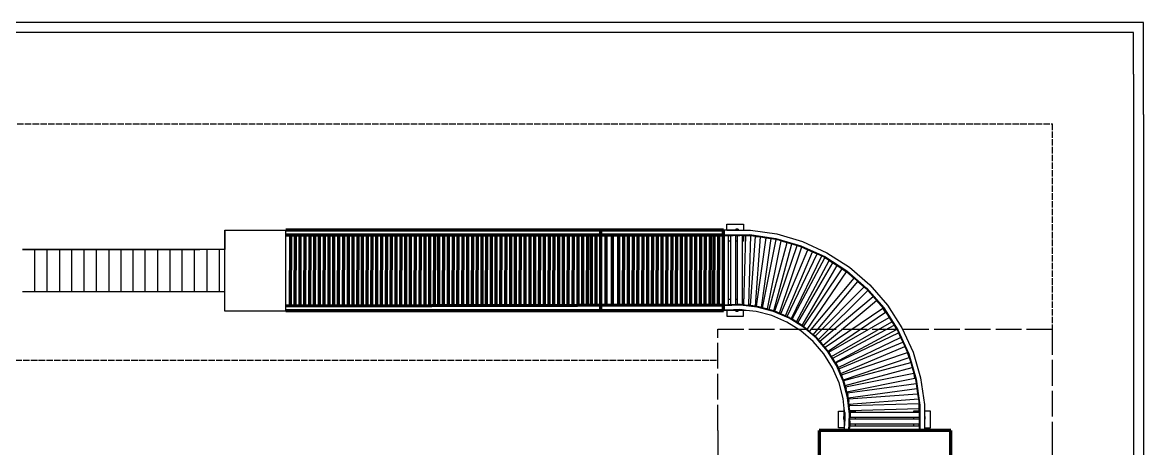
# Model space of a CAD drawing. Header units: millimetres. Extents: x -9564 to 100419, y -25359 to 24346.
# Drawn here: x 36982 to 48054, y -8256 to -4051 of the extents above; entities that cross this region are included whole.
import ezdxf

# ---------------------------------------------------------------- set-up
doc = ezdxf.new("R2010")
doc.units = ezdxf.units.MM
doc.header["$LTSCALE"] = 100
doc.linetypes.add('DASHED2', pattern=[0.762, 0.635, -0.127])
doc.linetypes.add('DASHEDX2', pattern=[3.048, 2.54, -0.508])
for name, color, linetype in [('Area circulacion', 50, 'DASHEDX2'), ('Area proceso', 90, 'DASHEDX2'), ('Maquinas', 200, 'Continuous'), ('MUROS', 7, 'Continuous')]:
    doc.layers.add(name, color=color, linetype=linetype)

msp = doc.modelspace()

# ---------------------------------------------------------------- linework, layer by layer
for p, q in [((47953.695, -4561.036), (47953.695, -23758.736)), ((48053.695, -4961.036), (48053.695, -23858.736)), ((43906.043, -6838.339), (43906.043, -6154.246))]:
    msp.add_line(p, q)
at = {"layer": 'Area circulacion', "color": 2, "linetype": 'DASHED2'}
for p, q in [((33272.587, -5051.405), (47153.882, -5051.405)), ((47150.734, -5051.405), (47150.734, -7077.272)), ((36913.658, -7382.798), (43850.734, -7382.798))]:
    msp.add_line(p, q, dxfattribs=at)
at = {"layer": 'Area proceso', "color": 3}
for p, q in [((43850.734, -8077.272), (43850.734, -7077.272)), ((43850.734, -7077.272), (47150.734, -7077.272)), ((47150.734, -7077.272), (47150.734, -8077.272)), ((43850.734, -8077.272), (43850.734, -13077.272)), ((47150.734, -8077.272), (47150.734, -13077.272))]:
    msp.add_line(p, q, dxfattribs=at)
at = {"layer": 'Maquinas'}
for p, q in [((43938.315, -6042.299), (44104.164, -6042.299)), ((43938.315, -6100.346), (43938.315, -6042.299)), ((44104.164, -6042.299), (44104.164, -6100.346)), ((38981.901, -6900.296), (38981.901, -6100.346)), ((38981.901, -6100.346), (39583.753, -6100.346)), ((38981.901, -6100.346), (38981.901, -6290.346)), ((39581.901, -6900.296), (39583.753, -6100.346)), ((43938.315, -6100.346), (43905.146, -6100.346)), ((43905.146, -6100.346), (43905.146, -6145.791)), ((43905.146, -6145.791), (44164.17, -6145.455)), ((43905.146, -6145.791), (43905.146, -6152.581)), ((43905.146, -6152.581), (43906.043, -6152.58)), ((43905.146, -6152.581), (43905.146, -6154.246)), ((43906.043, -6154.246), (43905.146, -6154.246)), ((43906.043, -6152.58), (43955.797, -6152.506)), ((43906.043, -6154.246), (43906.043, -6152.58)), ((43938.315, -6100.346), (44170.025, -6100.662)), ((44025.876, -6100.346), (43938.315, -6100.346)), ((43955.797, -6152.506), (43976.137, -6152.476)), ((43955.797, -6154.246), (43955.797, -6152.506)), ((43976.137, -6154.246), (43955.797, -6154.246)), ((43955.797, -6208.147), (43955.797, -6154.246)), ((43976.137, -6152.476), (44001.014, -6152.439)), ((43976.137, -6154.246), (43976.137, -6152.476)), ((43976.137, -6208.147), (43976.137, -6154.246)), ((44025.892, -6152.439), (44001.014, -6152.439)), ((44004.662, -6100.346), (44004.955, -6100.346)), ((44004.955, -6100.346), (44005.787, -6100.346)), ((44005.787, -6100.346), (44007.101, -6100.346)), ((44007.101, -6100.346), (44008.807, -6100.346)), ((44025.876, -6092.053), (44025.876, -6100.346)), ((44049.094, -6092.053), (44025.876, -6092.053)), ((44049.094, -6100.346), (44025.876, -6100.346)), ((44025.892, -6152.439), (44037.824, -6152.384)), ((44025.892, -6154.246), (44025.892, -6152.439)), ((44037.824, -6154.246), (44025.892, -6154.246)), ((44025.892, -6208.147), (44025.892, -6154.246)), ((44037.824, -6152.384), (44042.56, -6152.377)), ((44037.824, -6152.384), (44037.824, -6154.246)), ((44042.56, -6154.246), (44037.824, -6154.246)), ((44042.56, -6152.377), (44067.437, -6152.34)), ((44042.56, -6154.246), (44042.56, -6152.377)), ((44042.56, -6208.147), (44042.56, -6154.246)), ((44049.094, -6092.053), (44049.094, -6100.346)), ((44049.094, -6100.346), (44104.164, -6100.346)), ((44066.854, -6100.346), (44068.554, -6100.346)), ((44092.315, -6152.34), (44067.437, -6152.34)), ((44068.554, -6100.346), (44069.85, -6100.346)), ((44069.85, -6100.346), (44070.652, -6100.346)), ((44070.652, -6100.346), (44070.906, -6100.346)), ((44092.315, -6152.34), (44125.995, -6152.252)), ((44092.315, -6154.246), (44092.315, -6152.34)), ((44104.164, -6154.246), (44092.315, -6154.246)), ((44092.315, -6208.147), (44092.315, -6154.246)), ((44104.164, -6100.346), (44170.503, -6100.346)), ((44104.164, -6154.246), (44104.164, -6208.147)), ((44125.939, -6154.246), (44104.164, -6154.246)), ((44106.831, -6838.339), (44125.939, -6154.246)), ((44125.939, -6154.246), (44125.995, -6152.252)), ((44125.995, -6152.252), (44150.883, -6152.215)), ((44150.883, -6152.215), (44163.28, -6152.197)), ((44166.462, -6152.651), (44150.883, -6152.215)), ((44156.605, -6838.339), (44175.721, -6153.97)), ((44163.28, -6152.197), (44166.462, -6152.651)), ((44164.17, -6145.455), (44420.598, -6182.046)), ((44166.462, -6152.651), (44175.721, -6153.97)), ((44170.025, -6100.662), (44170.503, -6100.731)), ((44170.503, -6100.731), (44170.503, -6100.346)), ((44170.503, -6100.731), (44432.171, -6138.614)), ((44171.841, -6845.689), (44222.027, -6162.285)), ((44175.721, -6153.97), (44246.838, -6164.107)), ((44221.321, -6851.256), (44271.524, -6167.625)), ((44222.027, -6162.285), (44246.838, -6164.107)), ((44232.712, -6852.538), (44326.648, -6175.575)), ((44246.838, -6164.107), (44271.524, -6167.625)), ((44271.524, -6167.625), (44326.648, -6175.575)), ((44281.331, -6864.153), (44375.918, -6182.505)), ((44291.666, -6867.13), (44426.353, -6193.086)), ((44326.648, -6175.575), (44351.289, -6178.995)), ((44351.289, -6178.995), (44375.918, -6182.505)), ((44375.918, -6182.505), (44418.831, -6188.622)), ((44418.831, -6188.622), (44450.748, -6197.96)), ((44420.598, -6182.046), (44669.191, -6254.817)), ((44426.353, -6193.086), (44450.748, -6197.96)), ((44432.171, -6138.614), (44686.264, -6213.433)), ((44450.748, -6197.96), (44474.716, -6204.973)), ((38981.901, -6290.346), (36981.901, -6290.346)), ((36981.901, -6290.346), (38735.536, -6290.346)), ((37102.51, -6290.346), (37102.51, -6710.296)), ((37223.728, -6290.346), (37223.728, -6710.296)), ((37346.937, -6290.346), (37346.937, -6710.296)), ((37468.154, -6290.346), (37468.154, -6710.296)), ((37589.503, -6290.346), (37589.503, -6710.296)), ((37710.721, -6290.346), (37710.721, -6710.296)), ((37833.929, -6290.346), (37833.929, -6710.296)), ((37955.147, -6290.346), (37955.147, -6710.296)), ((38070.785, -6290.346), (38070.785, -6710.296)), ((38192.003, -6290.346), (38192.003, -6710.296)), ((38315.211, -6290.346), (38315.211, -6710.296)), ((38436.429, -6290.346), (38436.429, -6710.296)), ((38557.778, -6290.346), (38557.778, -6710.296)), ((38678.996, -6290.346), (38678.996, -6710.296)), ((38802.204, -6290.346), (38802.204, -6710.296)), ((38923.422, -6290.346), (38923.422, -6710.296)), ((43976.137, -6208.147), (43955.797, -6208.147)), ((43955.797, -6784.438), (43955.797, -6208.147)), ((43976.137, -6784.438), (43976.137, -6208.147)), ((44042.56, -6208.147), (44025.892, -6208.147)), ((44025.892, -6784.438), (44025.892, -6208.147)), ((44042.56, -6784.438), (44042.56, -6208.147)), ((44104.164, -6208.147), (44092.315, -6208.147)), ((44092.315, -6784.438), (44092.315, -6208.147)), ((44340.279, -6877.764), (44474.716, -6204.973)), ((44355.891, -6884.331), (44533.182, -6222.673)), ((44403.91, -6897.36), (44581.094, -6236.099)), ((44411.585, -6900.708), (44631.572, -6250.869)), ((44458.006, -6918.75), (44678.675, -6266.812)), ((44471.982, -6927.052), (44738.194, -6293.759)), ((44474.716, -6204.973), (44557.212, -6229.111)), ((44533.182, -6222.673), (44557.212, -6229.111)), ((44557.212, -6229.111), (44581.094, -6236.099)), ((44581.094, -6236.099), (44631.572, -6250.869)), ((44632.35, -6251.132), (44631.572, -6250.869)), ((44632.35, -6251.132), (44666.578, -6261.112)), ((44632.35, -6251.132), (44678.675, -6266.812)), ((44666.578, -6261.112), (44738.194, -6293.759)), ((44669.191, -6254.817), (44904.871, -6362.281)), ((44686.264, -6213.433), (44927.147, -6323.598)), ((44738.194, -6293.759), (44783.486, -6314.406)), ((44517.692, -6946.706), (44783.486, -6314.406)), ((44532.486, -6952.53), (44829.499, -6335.382)), ((44577.319, -6974.106), (44874.781, -6356.024)), ((44582.831, -6980.346), (44905.98, -6375.142)), ((44625.686, -7005.719), (44949.594, -6399.093)), ((44783.486, -6314.406), (44829.499, -6335.382)), ((44829.499, -6335.382), (44874.781, -6356.024)), ((44874.781, -6356.024), (44901.458, -6368.186)), ((44901.458, -6368.186), (44943.443, -6395.145)), ((44904.871, -6362.281), (45122.826, -6502.243)), ((44905.98, -6375.142), (44943.443, -6395.145)), ((44927.147, -6323.598), (45149.931, -6466.875)), ((44943.443, -6395.145), (44949.594, -6399.093)), ((44949.594, -6399.093), (44992.627, -6426.724)), ((44640.74, -7016.728), (44984.191, -6421.853)), ((44683.144, -7042.791), (45026.335, -6448.367)), ((44693.993, -7050.185), (45077.707, -6483.442)), ((44733.035, -7081.266), (45118.906, -6511.336)), ((44984.191, -6421.853), (44992.627, -6426.724)), ((44992.627, -6426.724), (45026.335, -6448.367)), ((45026.335, -6448.367), (45118.671, -6507.655)), ((45077.707, -6483.442), (45118.906, -6511.336)), ((45118.671, -6507.655), (45195.105, -6573.868)), ((45122.826, -6502.243), (45318.604, -6671.846)), ((45149.931, -6466.875), (45350.094, -6640.356)), ((44754.432, -7100.907), (45195.105, -6573.868)), ((44792.149, -7133.364), (45232.718, -6606.45)), ((45195.105, -6573.868), (45232.718, -6606.45)), ((45232.718, -6606.45), (45294.926, -6660.339)), ((45350.094, -6640.356), (45523.575, -6840.519)), ((38981.901, -6710.296), (36981.901, -6710.296)), ((38981.901, -6900.296), (38981.901, -6710.296)), ((44809.457, -7145.808), (45294.926, -6660.339)), ((44844.639, -7180.989), (45330.108, -6695.52)), ((45294.926, -6660.339), (45313.059, -6676.047)), ((45313.059, -6676.047), (45313.779, -6676.671)), ((45313.059, -6676.047), (45314.403, -6677.391)), ((45313.059, -6676.047), (45314.403, -6677.391)), ((45313.779, -6676.671), (45314.403, -6677.391)), ((45314.403, -6677.391), (45330.108, -6695.52)), ((45318.604, -6671.846), (45488.207, -6867.624)), ((45330.108, -6695.52), (45382.532, -6756.037)), ((43906.043, -6838.339), (43905.146, -6838.339)), ((43905.146, -6840.918), (43905.146, -6838.339)), ((43930.92, -6839.949), (43905.146, -6840.918)), ((43905.146, -6840.918), (43905.146, -6847.709)), ((44072.359, -6841.328), (43905.146, -6847.709)), ((43905.146, -6847.709), (43905.146, -6892.24)), ((43906.043, -6839.949), (43906.043, -6838.339)), ((43906.043, -6839.949), (43930.92, -6839.949)), ((43955.797, -6839.013), (43930.92, -6839.949)), ((43976.137, -6784.438), (43955.797, -6784.438)), ((43955.797, -6838.339), (43955.797, -6784.438)), ((43955.797, -6838.339), (43973.722, -6838.339)), ((43955.797, -6839.013), (43955.797, -6838.339)), ((43973.722, -6838.339), (43955.797, -6839.013)), ((43976.137, -6838.248), (43973.722, -6838.339)), ((43976.137, -6838.248), (43976.137, -6784.438)), ((44025.892, -6836.377), (43976.137, -6838.248)), ((44042.56, -6784.438), (44025.892, -6784.438)), ((44025.892, -6836.377), (44025.892, -6784.438)), ((44042.56, -6835.75), (44025.892, -6836.377)), ((44042.56, -6835.75), (44042.56, -6784.438)), ((44073.248, -6834.596), (44042.56, -6835.75)), ((44238.653, -6859.962), (44072.359, -6841.328)), ((44092.315, -6836.741), (44073.248, -6834.596)), ((44104.164, -6784.438), (44092.315, -6784.438)), ((44092.315, -6836.741), (44092.315, -6784.438)), ((44104.164, -6838.074), (44092.315, -6836.741)), ((44104.164, -6838.074), (44104.164, -6784.438)), ((44106.517, -6838.339), (44104.164, -6838.074)), ((44106.517, -6838.339), (44106.831, -6838.339)), ((44106.83, -6838.374), (44106.517, -6838.339)), ((44106.83, -6838.374), (44106.831, -6838.339)), ((44120.431, -6839.905), (44106.83, -6838.374)), ((44170.503, -6845.538), (44120.431, -6839.905)), ((44120.431, -6839.905), (44156.533, -6840.913)), ((44156.533, -6840.913), (44156.605, -6838.339)), ((44156.605, -6838.339), (44170.503, -6838.339)), ((44170.503, -6845.538), (44170.503, -6838.339)), ((44171.841, -6845.689), (44170.503, -6845.538)), ((44221.321, -6851.256), (44171.841, -6845.689)), ((44232.712, -6852.538), (44221.321, -6851.256)), ((44240.415, -6853.404), (44232.712, -6852.538)), ((44400.307, -6903.195), (44238.653, -6859.962)), ((44279.71, -6863.928), (44240.415, -6853.404)), ((44291.666, -6867.13), (44279.71, -6863.928)), ((44281.331, -6864.153), (44279.71, -6863.928)), ((44855.892, -7196.376), (45382.532, -6756.037)), ((44888.081, -7234.318), (45415.114, -6793.65)), ((45382.532, -6756.037), (45415.114, -6793.65)), ((45415.114, -6793.65), (45482.795, -6871.779)), ((45523.575, -6840.519), (45666.852, -7063.303)), ((39581.901, -6900.296), (38981.901, -6900.296)), ((43909.325, -6892.065), (43905.146, -6892.24)), ((43909.325, -6892.24), (43905.146, -6892.24)), ((43905.146, -6892.24), (43909.325, -6892.24)), ((43905.146, -6892.24), (43909.325, -6892.24)), ((43913.503, -6891.889), (43909.325, -6892.065)), ((43909.325, -6892.065), (43909.325, -6892.24)), ((43909.325, -6892.065), (43913.503, -6892.065)), ((43909.325, -6892.24), (43913.503, -6892.24)), ((44004.025, -6888.094), (43913.503, -6891.889)), ((43913.503, -6891.889), (43913.503, -6892.065)), ((43913.503, -6892.065), (43913.503, -6892.24)), ((43938.315, -6892.24), (43913.503, -6892.24)), ((43938.315, -6892.24), (43938.315, -6950.287)), ((44025.876, -6892.24), (43938.315, -6892.24)), ((43938.315, -6950.287), (44104.164, -6950.287)), ((44025.876, -6892.24), (43992.216, -6892.24)), ((44037.824, -6886.676), (44004.025, -6888.094)), ((44037.824, -6888.094), (44004.025, -6888.094)), ((44004.927, -6892.24), (44004.662, -6892.24)), ((44005.733, -6892.24), (44004.927, -6892.24)), ((44007.025, -6892.24), (44005.733, -6892.24)), ((44008.714, -6892.24), (44007.025, -6892.24)), ((44010.686, -6892.24), (44008.714, -6892.24)), ((44013.253, -6892.24), (44008.807, -6892.24)), ((44012.806, -6892.24), (44010.686, -6892.24)), ((44014.929, -6892.24), (44012.806, -6892.24)), ((44017.91, -6892.24), (44013.253, -6892.24)), ((44016.912, -6892.24), (44014.929, -6892.24)), ((44019.965, -6892.24), (44016.912, -6892.24)), ((44022.739, -6892.24), (44017.91, -6892.24)), ((44023.234, -6892.24), (44019.965, -6892.24)), ((44027.697, -6892.24), (44022.739, -6892.24)), ((44026.68, -6892.24), (44023.234, -6892.24)), ((44025.876, -6900.532), (44025.876, -6892.24)), ((44049.094, -6892.24), (44025.876, -6892.24)), ((44025.876, -6900.532), (44049.094, -6900.532)), ((44030.259, -6892.24), (44026.68, -6892.24)), ((44032.742, -6892.24), (44027.697, -6892.24)), ((44033.928, -6892.24), (44030.259, -6892.24)), ((44037.831, -6892.24), (44032.742, -6892.24)), ((44037.643, -6892.24), (44033.928, -6892.24)), ((44041.358, -6892.24), (44037.643, -6892.24)), ((44066.527, -6885.473), (44037.824, -6886.676)), ((44037.824, -6888.094), (44037.824, -6886.676)), ((44090.585, -6888.094), (44037.824, -6888.094)), ((44042.92, -6892.24), (44037.831, -6892.24)), ((44045.027, -6892.24), (44041.358, -6892.24)), ((44047.965, -6892.24), (44042.92, -6892.24)), ((44048.606, -6892.24), (44045.027, -6892.24)), ((44052.923, -6892.24), (44047.965, -6892.24)), ((44052.051, -6892.24), (44048.606, -6892.24)), ((44049.094, -6900.532), (44049.094, -6892.24)), ((44104.164, -6892.24), (44049.094, -6892.24)), ((44083.433, -6892.24), (44049.094, -6892.24)), ((44055.321, -6892.24), (44052.051, -6892.24)), ((44057.752, -6892.24), (44052.923, -6892.24)), ((44058.374, -6892.24), (44055.321, -6892.24)), ((44062.409, -6892.24), (44057.752, -6892.24)), ((44060.363, -6892.24), (44058.374, -6892.24)), ((44062.505, -6892.24), (44060.363, -6892.24)), ((44066.854, -6892.24), (44062.409, -6892.24)), ((44064.655, -6892.24), (44062.505, -6892.24)), ((44066.666, -6892.24), (44064.655, -6892.24)), ((44090.585, -6888.094), (44066.527, -6885.473)), ((44068.4, -6892.24), (44066.666, -6892.24)), ((44069.741, -6892.24), (44068.4, -6892.24)), ((44070.595, -6892.24), (44069.741, -6892.24)), ((44070.906, -6892.24), (44070.595, -6892.24)), ((44128.644, -6892.24), (44090.585, -6888.094)), ((44104.164, -6950.287), (44104.164, -6892.24)), ((44128.644, -6892.24), (44104.164, -6892.24)), ((44227.1, -6902.966), (44128.644, -6892.24)), ((44383.239, -6944.323), (44227.1, -6902.966)), ((44305.194, -6870.753), (44291.666, -6867.13)), ((44355.891, -6884.331), (44305.194, -6870.753)), ((44305.194, -6870.753), (44340.279, -6877.764)), ((44402.91, -6896.923), (44355.891, -6884.331)), ((44531.417, -7008.612), (44383.239, -6944.323)), ((44553.703, -6970.059), (44400.307, -6903.195)), ((44403.91, -6897.36), (44402.91, -6896.923)), ((44411.585, -6900.708), (44403.91, -6897.36)), ((44435.431, -6911.109), (44411.585, -6900.708)), ((44471.982, -6927.052), (44435.431, -6911.109)), ((44435.431, -6911.109), (44458.006, -6918.75)), ((44499.726, -6939.154), (44471.982, -6927.052)), ((44500.694, -6939.561), (44499.726, -6939.154)), ((44552.759, -6962.286), (44500.694, -6939.561)), ((44500.694, -6939.561), (44517.692, -6946.706)), ((44532.486, -6952.53), (44552.759, -6962.286)), ((44557.101, -6964.18), (44552.759, -6962.286)), ((44695.407, -7059.058), (44553.703, -6970.059)), ((44558.432, -6965.017), (44557.101, -6964.18)), ((44582.831, -6980.346), (44558.432, -6965.017)), ((44558.432, -6965.017), (44577.319, -6974.106)), ((44908.318, -7255.217), (45478.248, -6869.345)), ((44939.037, -7294.504), (45506.142, -6910.545)), ((44946.793, -7305.108), (45540.819, -6962.147)), ((45506.142, -6910.545), (45478.248, -6869.345)), ((45478.248, -6869.345), (45506.142, -6910.545)), ((45482.795, -6871.779), (45540.819, -6962.147)), ((45488.207, -6867.624), (45628.169, -7085.579)), ((45540.819, -6962.147), (45567.731, -7004.061)), ((44668.288, -7094.379), (44531.417, -7008.612)), ((44609.243, -6996.939), (44582.831, -6980.346)), ((44609.421, -6997.035), (44609.243, -6996.939)), ((44640.74, -7016.728), (44609.421, -6997.035)), ((44609.421, -6997.035), (44625.686, -7005.719)), ((44671.79, -7036.236), (44640.74, -7016.728)), ((44672.372, -7036.572), (44671.79, -7036.236)), ((44693.993, -7050.185), (44672.372, -7036.572)), ((44672.372, -7036.572), (44683.144, -7042.791)), ((44699.543, -7053.672), (44693.993, -7050.185)), ((44822.25, -7168.2), (44695.407, -7059.058)), ((44726.348, -7076.739), (44699.543, -7053.672)), ((44754.432, -7100.907), (44726.348, -7076.739)), ((44726.348, -7076.739), (44733.035, -7081.266)), ((44972.478, -7347.73), (45567.731, -7004.061)), ((44983.864, -7362.565), (45590.084, -7038.874)), ((45008.852, -7405.626), (45614.442, -7082.271)), ((45567.731, -7004.061), (45590.084, -7038.874)), ((45590.084, -7038.874), (45597.125, -7049.839)), ((45597.125, -7049.839), (45622.264, -7088.992)), ((45614.442, -7082.271), (45597.125, -7049.839)), ((45597.125, -7049.839), (45614.442, -7082.271)), ((45628.169, -7085.579), (45735.633, -7321.259)), ((45666.852, -7063.303), (45777.017, -7304.186)), ((44790.762, -7199.688), (44668.288, -7094.379)), ((44792.149, -7133.364), (44754.432, -7100.907)), ((44827.023, -7163.374), (44792.149, -7133.364)), ((44809.457, -7145.808), (44827.023, -7163.374)), ((44931.392, -7295.043), (44822.25, -7168.2)), ((44827.05, -7163.397), (44827.023, -7163.374)), ((44827.076, -7163.427), (44827.05, -7163.397)), ((44871.715, -7215.3), (44827.076, -7163.427)), ((44827.076, -7163.427), (44844.639, -7180.989)), ((44855.892, -7196.376), (44871.715, -7215.3)), ((45015.478, -7410.933), (45633.448, -7113.524)), ((45037.054, -7455.766), (45654.09, -7158.806)), ((45622.264, -7088.992), (45633.448, -7113.524)), ((45633.448, -7113.524), (45654.09, -7158.806)), ((45654.09, -7158.806), (45675.064, -7204.813)), ((44896.071, -7322.162), (44790.762, -7199.688)), ((44888.081, -7234.318), (44871.715, -7215.3)), ((44916.63, -7267.494), (44888.081, -7234.318)), ((44908.318, -7255.217), (44916.63, -7267.494)), ((44936.778, -7290.907), (44916.63, -7267.494)), ((45020.391, -7436.747), (44931.392, -7295.043)), ((44939.037, -7294.504), (44936.778, -7290.907)), ((44959.187, -7326.576), (44939.037, -7294.504)), ((44946.793, -7305.108), (44959.187, -7326.576)), ((45042.878, -7470.56), (45675.064, -7204.813)), ((45062.453, -7516.303), (45695.711, -7250.106)), ((45675.064, -7204.813), (45684.876, -7226.339)), ((45685.898, -7228.58), (45695.711, -7250.106)), ((45686.533, -7225.642), (45687.487, -7227.912)), ((45695.711, -7250.106), (45722.771, -7309.577)), ((45777.017, -7304.186), (45851.836, -7558.279)), ((44981.839, -7459.033), (44896.071, -7322.162)), ((44972.478, -7347.73), (44959.187, -7326.576)), ((44995.56, -7384.469), (44972.478, -7347.73)), ((44983.864, -7362.565), (44995.56, -7384.469)), ((45008.852, -7405.626), (44995.56, -7384.469)), ((45026.269, -7433.348), (45008.852, -7405.626)), ((45015.478, -7410.933), (45026.269, -7433.348)), ((45070.834, -7530.246), (45722.771, -7309.577)), ((45088.795, -7576.694), (45738.723, -7356.705)), ((45092.879, -7585.148), (45753.958, -7408.012)), ((45722.771, -7309.577), (45729.338, -7323.872)), ((45738.723, -7356.705), (45722.771, -7309.577)), ((45722.771, -7309.577), (45738.723, -7356.705)), ((45729.338, -7323.872), (45753.958, -7408.012)), ((45735.633, -7321.259), (45808.404, -7569.852)), ((45753.958, -7408.012), (45767.933, -7455.777)), ((45046.127, -7607.211), (44981.839, -7459.033)), ((45087.255, -7590.143), (45020.391, -7436.747)), ((45026.307, -7433.435), (45026.269, -7433.348)), ((45052.518, -7493.493), (45026.307, -7433.435)), ((45026.307, -7433.435), (45037.054, -7455.766)), ((45042.878, -7470.56), (45052.518, -7493.493)), ((45052.893, -7494.384), (45052.518, -7493.493)), ((45062.453, -7516.303), (45052.893, -7494.384)), ((45078.796, -7553.77), (45062.453, -7516.303)), ((45105.757, -7633.207), (45767.933, -7455.777)), ((45111.06, -7647.973), (45784.779, -7513.35)), ((45767.933, -7455.777), (45784.779, -7513.35)), ((45784.779, -7513.35), (45788.746, -7526.907)), ((45788.746, -7526.907), (45801.828, -7571.619)), ((45795.738, -7561.899), (45788.746, -7526.907)), ((45788.746, -7526.907), (45795.738, -7561.899)), ((45087.485, -7763.35), (45046.127, -7607.211)), ((45070.834, -7530.246), (45078.796, -7553.77)), ((45088.795, -7576.694), (45078.796, -7553.77)), ((45130.488, -7751.797), (45087.255, -7590.143)), ((45093.509, -7587.501), (45088.795, -7576.694)), ((45093.509, -7587.501), (45092.879, -7585.148)), ((45093.527, -7587.54), (45093.509, -7587.501)), ((45105.757, -7633.207), (45093.527, -7587.54)), ((45115.021, -7667.798), (45105.757, -7633.207)), ((45122.678, -7696.389), (45795.738, -7561.899)), ((45128.675, -7706.92), (45807.684, -7612.7)), ((45801.828, -7571.619), (45807.684, -7612.7)), ((45807.684, -7612.7), (45814.705, -7661.957)), ((45808.404, -7569.852), (45844.995, -7826.28)), ((45851.836, -7558.279), (45889.719, -7819.947)), ((45111.06, -7647.973), (45115.021, -7667.798)), ((45122.678, -7696.389), (45115.021, -7667.798)), ((45132.09, -7731.532), (45122.678, -7696.389)), ((45128.675, -7706.92), (45132.09, -7731.532)), ((45137.046, -7750.035), (45132.09, -7731.532)), ((45137.705, -7755.898), (45137.046, -7750.035)), ((45137.705, -7755.898), (45814.705, -7661.957)), ((45139.921, -7767.011), (45822.533, -7716.883)), ((45814.705, -7661.957), (45822.533, -7716.883)), ((45822.533, -7716.883), (45829.571, -7766.255)), ((45098.21, -7861.806), (45087.485, -7763.35)), ((45149.122, -7918.091), (45130.488, -7751.797)), ((45141.736, -7791.724), (45137.705, -7755.898)), ((45139.921, -7767.011), (45141.736, -7791.724)), ((45144.531, -7816.561), (45141.736, -7791.724)), ((45144.531, -7816.561), (45829.571, -7766.255)), ((45144.912, -7819.947), (45144.531, -7816.561)), ((45144.912, -7819.947), (45152.111, -7819.947)), ((45147.769, -7845.345), (45144.912, -7819.947)), ((45147.389, -7831.719), (45152.111, -7831.587)), ((45147.389, -7831.719), (45147.769, -7845.345)), ((45151.823, -7881.369), (45147.769, -7845.345)), ((45152.111, -7831.587), (45835.392, -7812.501)), ((45152.111, -7819.947), (45152.111, -7831.587)), ((45829.571, -7766.255), (45837.224, -7819.947)), ((45835.392, -7812.501), (45836.204, -7841.563)), ((45835.392, -7812.501), (45836.781, -7862.236)), ((45837.224, -7819.947), (45836.204, -7819.947)), ((45836.204, -7841.563), (45836.204, -7819.947)), ((45836.781, -7862.236), (45836.204, -7841.563)), ((45837.224, -7819.947), (45838.253, -7827.17)), ((45838.253, -7827.17), (45838.151, -7895.937)), ((45844.995, -7826.28), (45844.659, -8085.304)), ((45889.719, -7819.947), (45890.104, -7819.947)), ((45889.719, -7819.947), (45889.788, -7820.425)), ((45889.788, -7820.425), (45890.104, -8052.135)), ((45890.104, -7819.947), (45890.104, -7886.286)), ((45040.163, -7886.286), (45098.21, -7886.286)), ((45040.163, -8052.135), (45040.163, -7886.286)), ((45089.918, -7941.356), (45098.21, -7941.356)), ((45089.918, -7941.356), (45089.918, -7964.574)), ((45089.918, -7964.574), (45098.21, -7964.574)), ((45098.21, -7886.286), (45098.21, -7861.806)), ((45102.357, -7899.865), (45098.21, -7861.806)), ((45098.21, -7941.356), (45098.21, -7886.286)), ((45098.21, -7919.798), (45098.21, -7919.544)), ((45098.21, -7920.6), (45098.21, -7919.798)), ((45098.21, -7921.896), (45098.21, -7920.6)), ((45098.21, -7923.596), (45098.21, -7921.896)), ((45098.21, -7941.356), (45098.21, -7964.574)), ((45098.21, -7964.574), (45098.21, -8052.135)), ((45102.357, -7899.865), (45102.357, -7952.626)), ((45104.977, -7923.923), (45102.357, -7899.865)), ((45102.357, -7952.626), (45102.357, -7986.425)), ((45102.357, -7952.626), (45103.774, -7952.626)), ((45102.357, -7986.425), (45103.774, -7952.626)), ((45103.774, -7952.626), (45104.977, -7923.923)), ((45142.741, -8085.304), (45149.122, -7918.091)), ((45151.823, -7881.369), (45152.111, -7881.361)), ((45152.111, -7883.933), (45151.823, -7881.369)), ((45152.111, -7881.361), (45836.204, -7862.252)), ((45152.111, -7881.361), (45152.111, -7883.933)), ((45152.376, -7886.286), (45152.111, -7883.933)), ((45152.376, -7886.286), (45206.012, -7886.286)), ((45155.715, -7915.96), (45152.376, -7886.286)), ((45153.216, -7987.338), (45154.156, -7962.36)), ((45154.156, -7962.36), (45155.715, -7920.915)), ((45154.156, -7962.36), (45206.012, -7962.36)), ((45155.715, -7895.937), (45206.012, -7895.937)), ((45155.715, -7895.937), (45155.715, -7915.96)), ((45155.854, -7917.202), (45155.715, -7915.96)), ((45155.715, -7920.915), (45155.854, -7917.202)), ((45155.715, -7920.915), (45155.715, -7945.692)), ((45155.715, -7945.692), (45206.012, -7945.692)), ((45206.012, -7886.286), (45206.012, -7895.937)), ((45206.012, -7895.937), (45782.303, -7895.937)), ((45206.012, -7945.692), (45206.012, -7962.36)), ((45206.012, -7945.692), (45782.303, -7945.692)), ((45206.012, -7962.36), (45782.303, -7962.36)), ((45836.204, -7886.286), (45782.303, -7886.286)), ((45782.303, -7886.286), (45782.303, -7895.937)), ((45782.303, -7895.937), (45836.204, -7895.937)), ((45782.303, -7945.692), (45782.303, -7962.36)), ((45782.303, -7945.692), (45836.204, -7945.692)), ((45782.303, -7962.36), (45836.204, -7962.36)), ((45836.204, -7862.252), (45836.781, -7862.236)), ((45836.204, -7886.286), (45836.204, -7862.252)), ((45836.204, -7895.937), (45836.204, -7886.286)), ((45836.204, -7895.937), (45838.151, -7895.937)), ((45836.204, -7945.692), (45836.204, -7952.626)), ((45836.204, -7945.692), (45838.077, -7945.692)), ((45836.204, -7952.626), (45836.204, -7962.36)), ((45838.066, -7952.626), (45836.204, -7952.626)), ((45836.204, -7962.36), (45838.052, -7962.36)), ((45838.052, -7962.36), (45837.978, -8012.115)), ((45838.066, -7952.626), (45838.052, -7962.36)), ((45838.077, -7945.692), (45838.066, -7952.626)), ((45838.151, -7895.937), (45838.077, -7945.692)), ((45948.151, -7886.286), (45890.104, -7886.286)), ((45890.104, -7886.286), (45890.104, -7941.356)), ((45890.104, -7907.017), (45890.104, -7941.356)), ((45890.104, -7919.544), (45890.104, -7919.855)), ((45890.104, -7919.855), (45890.104, -7920.71)), ((45890.104, -7920.71), (45890.104, -7922.05)), ((45890.104, -7922.05), (45890.104, -7923.784)), ((45890.104, -7923.596), (45890.104, -7928.041)), ((45890.104, -7923.784), (45890.104, -7925.795)), ((45890.104, -7925.795), (45890.104, -7927.945)), ((45890.104, -7927.945), (45890.104, -7930.087)), ((45890.104, -7928.041), (45890.104, -7932.698)), ((45890.104, -7930.087), (45890.104, -7932.076)), ((45890.104, -7932.076), (45890.104, -7935.129)), ((45890.104, -7932.698), (45890.104, -7937.527)), ((45890.104, -7935.129), (45890.104, -7938.399)), ((45890.104, -7937.527), (45890.104, -7942.485)), ((45890.104, -7938.399), (45890.104, -7941.844)), ((45898.397, -7941.356), (45890.104, -7941.356)), ((45890.104, -7941.356), (45890.104, -7964.574)), ((45890.104, -7941.844), (45890.104, -7945.423)), ((45890.104, -7942.485), (45890.104, -7947.53)), ((45890.104, -7945.423), (45890.104, -7949.092)), ((45890.104, -7947.53), (45890.104, -7952.619)), ((45890.104, -7949.092), (45890.104, -7952.807)), ((45890.104, -7952.619), (45890.104, -7957.708)), ((45890.104, -7952.807), (45890.104, -7956.522)), ((45890.104, -7956.522), (45890.104, -7960.191)), ((45890.104, -7957.708), (45890.104, -7962.753)), ((45890.104, -7960.191), (45890.104, -7963.77)), ((45890.104, -7962.753), (45890.104, -7967.711)), ((45890.104, -7963.77), (45890.104, -7967.216)), ((45898.397, -7964.574), (45890.104, -7964.574)), ((45890.104, -7964.574), (45890.104, -8052.135)), ((45890.104, -7964.574), (45890.104, -7998.234)), ((45890.104, -7967.216), (45890.104, -7970.485)), ((45890.104, -7967.711), (45890.104, -7972.54)), ((45890.104, -7970.485), (45890.104, -7973.538)), ((45898.397, -7964.574), (45898.397, -7941.356)), ((45948.151, -8052.135), (45948.151, -7886.286)), ((44850.734, -13077.272), (44850.734, -8077.272)), ((45108.031, -8077.272), (44854.401, -8077.272)), ((45098.21, -8052.135), (45040.163, -8052.135)), ((45098.21, -7983.349), (45098.21, -7981.643)), ((45098.21, -7984.663), (45098.21, -7983.349)), ((45098.21, -7985.495), (45098.21, -7984.663)), ((45098.21, -7985.788), (45098.21, -7985.495)), ((45098.21, -8052.135), (45098.21, -8076.947)), ((45098.21, -8081.126), (45098.21, -8076.947)), ((45098.21, -8076.947), (45098.386, -8076.947)), ((45098.21, -8085.304), (45098.386, -8081.126)), ((45098.21, -8085.304), (45098.21, -8081.126)), ((45098.21, -8081.126), (45098.386, -8081.126)), ((45098.386, -8081.126), (45098.561, -8076.947)), ((45098.386, -8081.126), (45098.386, -8076.947)), ((45098.386, -8076.947), (45098.561, -8076.947)), ((45098.561, -8076.947), (45102.357, -7986.425)), ((45149.532, -8085.304), (45149.648, -8082.209)), ((45149.648, -8082.209), (45151.52, -8032.454)), ((45149.648, -8082.209), (45152.111, -8082.209)), ((45151.52, -8032.454), (45152.111, -8016.728)), ((45151.52, -8032.454), (45152.111, -8032.454)), ((45152.111, -8016.728), (45153.216, -7987.338)), ((45152.111, -8016.728), (45152.111, -8032.454)), ((45152.111, -8032.454), (45206.012, -8032.454)), ((45152.111, -8082.209), (45836.204, -8082.209)), ((45152.111, -8085.304), (45152.111, -8082.209)), ((45153.216, -7987.338), (45153.216, -8012.115)), ((45153.216, -8012.115), (45206.012, -8012.115)), ((45206.012, -8012.115), (45206.012, -8032.454)), ((45206.012, -8012.115), (45782.303, -8012.115)), ((45206.012, -8032.454), (45782.303, -8032.454)), ((45782.303, -8012.115), (45782.303, -8032.454)), ((45782.303, -8012.115), (45836.204, -8012.115)), ((45782.303, -8032.454), (45836.204, -8032.454)), ((45836.204, -8032.454), (45836.204, -8012.115)), ((45836.204, -8012.115), (45837.978, -8012.115)), ((45836.204, -8032.454), (45837.906, -8032.454)), ((45836.204, -8082.209), (45837.873, -8082.209)), ((45836.204, -8082.209), (45836.204, -8085.304)), ((45837.873, -8082.209), (45837.869, -8085.304)), ((45837.906, -8059.887), (45837.873, -8082.209)), ((45837.978, -8012.115), (45837.906, -8032.454)), ((45837.906, -8032.454), (45837.906, -8059.887)), ((45837.906, -8032.454), (45837.906, -8059.887)), ((45890.104, -7972.54), (45890.104, -7977.197)), ((45890.104, -7973.538), (45890.104, -7975.521)), ((45890.104, -7975.521), (45890.104, -7977.644)), ((45890.104, -7977.197), (45890.104, -7981.643)), ((45890.104, -7977.644), (45890.104, -7979.764)), ((45890.104, -7979.764), (45890.104, -7981.736)), ((45890.104, -7981.736), (45890.104, -7983.425)), ((45890.104, -7983.425), (45890.104, -7984.717)), ((45890.104, -7984.717), (45890.104, -7985.523)), ((45890.104, -7985.523), (45890.104, -7985.788)), ((45890.104, -8052.135), (45948.151, -8052.135)), ((45890.104, -8052.135), (45890.104, -8085.304)), ((45925.285, -8077.272), (46150.734, -8077.272)), ((46147.068, -11947.031), (46147.068, -8077.272)), ((45098.21, -8085.304), (45142.741, -8085.304)), ((45142.741, -8085.304), (45149.532, -8085.304)), ((45149.532, -8085.304), (45152.111, -8085.304)), ((45837.869, -8085.304), (45836.204, -8085.304)), ((45837.869, -8085.304), (45844.659, -8085.304)), ((45844.659, -8085.304), (45890.104, -8085.304))]:
    msp.add_line(p, q, dxfattribs=at)
at = {"layer": 'Maquinas', "lineweight": 100}
for p, q in [((39583.648, -6145.965), (43905.146, -6145.791)), ((43905.146, -6100.346), (39583.753, -6100.346)), ((39629.979, -6847.532), (39631.831, -6146.093)), ((39675.996, -6847.395), (39677.848, -6145.686)), ((39724.074, -6847.252), (39725.926, -6145.813)), ((39772.245, -6847.109), (39774.097, -6145.399)), ((39820.323, -6846.966), (39822.175, -6145.526)), ((39866.339, -6846.829), (39868.192, -6145.12)), ((39914.418, -6846.686), (39916.27, -6145.247)), ((39962.602, -6846.542), (39964.454, -6144.833)), ((40010.68, -6846.399), (40012.532, -6144.96)), ((40056.697, -6846.263), (40058.549, -6144.553)), ((40104.775, -6846.12), (40106.627, -6144.68)), ((40152.946, -6845.976), (40154.798, -6144.267)), ((40201.024, -6845.833), (40202.876, -6144.394)), ((40247.04, -6845.696), (40248.893, -6143.987)), ((40295.119, -6845.553), (40296.97, -6144.114)), ((40339.118, -6845.422), (40340.959, -6147.965)), ((40387.196, -6845.279), (40389.037, -6148.091)), ((40433.213, -6845.143), (40435.052, -6148.213)), ((40481.291, -6845), (40483.13, -6148.34)), ((40529.461, -6844.856), (40531.3, -6148.467)), ((40577.54, -6844.713), (40579.377, -6148.594)), ((40623.556, -6844.576), (40625.393, -6148.715)), ((40671.635, -6844.433), (40673.471, -6148.842)), ((40719.819, -6844.29), (40721.654, -6148.97)), ((40767.897, -6844.147), (40769.732, -6149.096)), ((40813.913, -6844.01), (40815.748, -6149.218)), ((40861.992, -6843.867), (40863.825, -6149.345)), ((40910.162, -6843.724), (40911.995, -6149.472)), ((40958.241, -6843.581), (40960.073, -6149.599)), ((41004.257, -6843.444), (41006.088, -6149.72)), ((41052.336, -6843.301), (41054.166, -6149.847)), ((41092.94, -6843.18), (41094.77, -6149.955)), ((41141.019, -6843.037), (41142.848, -6150.081)), ((41189.203, -6842.894), (41191.031, -6150.209)), ((41237.281, -6842.751), (41239.109, -6150.336)), ((41283.298, -6842.614), (41285.125, -6150.457)), ((41331.376, -6842.471), (41333.202, -6150.584)), ((41379.546, -6842.328), (41381.372, -6150.711)), ((41427.625, -6842.185), (41429.45, -6150.838)), ((41473.641, -6842.048), (41475.466, -6150.96)), ((41521.72, -6841.905), (41523.543, -6151.086)), ((41565.719, -6841.774), (41567.542, -6151.203)), ((41613.797, -6841.631), (41615.619, -6151.33)), ((41659.813, -6841.494), (41661.635, -6151.451)), ((41707.892, -6841.351), (41709.713, -6151.578)), ((41756.062, -6841.208), (41757.882, -6151.705)), ((41804.141, -6841.065), (41805.96, -6151.832)), ((41850.157, -6840.928), (41851.976, -6151.953)), ((41898.235, -6840.785), (41900.054, -6152.08)), ((41946.42, -6840.642), (41948.237, -6152.208)), ((41994.498, -6840.499), (41996.315, -6152.334)), ((42040.514, -6840.362), (42042.33, -6152.456)), ((42088.593, -6840.219), (42090.408, -6152.583)), ((42136.763, -6840.076), (42138.578, -6152.71)), ((42184.842, -6839.933), (42186.655, -6152.837)), ((42230.858, -6839.796), (42232.671, -6152.958)), ((42278.936, -6839.653), (42280.749, -6153.085)), ((42324.79, -6839.516), (42326.602, -6153.206)), ((42372.869, -6839.373), (42374.68, -6153.333)), ((42421.039, -6839.23), (42422.85, -6153.46)), ((42469.118, -6839.087), (42470.927, -6153.587)), ((42515.134, -6838.95), (42516.943, -6153.709)), ((42563.212, -6838.807), (42565.021, -6153.836)), ((42600.612, -6838.696), (42602.419, -6153.935)), ((42646.628, -6838.559), (42648.435, -6154.056)), ((42694.706, -6892.314), (42694.706, -6100.346)), ((42745.557, -6840.844), (42745.529, -6145.838)), ((42809.332, -6840.707), (42809.304, -6145.835)), ((42870.253, -6841.494), (42872.074, -6151.451)), ((42918.331, -6841.351), (42920.152, -6151.578)), ((42966.502, -6841.208), (42968.322, -6151.705)), ((43014.58, -6841.065), (43016.399, -6151.832)), ((43060.596, -6840.928), (43062.415, -6151.953)), ((43108.675, -6840.785), (43110.493, -6152.08)), ((43156.859, -6840.642), (43158.676, -6152.208)), ((43204.937, -6840.499), (43206.754, -6152.334)), ((43250.954, -6840.362), (43252.77, -6152.456)), ((43299.032, -6840.219), (43300.847, -6152.583)), ((43347.202, -6840.076), (43349.017, -6152.71)), ((43395.281, -6839.933), (43397.095, -6152.837)), ((43441.297, -6839.796), (43443.11, -6152.958)), ((43489.376, -6839.653), (43491.188, -6153.085)), ((43535.23, -6839.516), (43537.041, -6153.206)), ((43583.308, -6839.373), (43585.119, -6153.333)), ((43631.478, -6839.23), (43633.289, -6153.46)), ((43679.557, -6839.087), (43681.367, -6153.587)), ((43725.573, -6838.95), (43727.382, -6153.709)), ((43773.652, -6838.807), (43775.46, -6153.836)), ((43811.051, -6838.696), (43812.859, -6153.935)), ((43857.067, -6838.559), (43858.874, -6154.056)), ((43905.146, -6892.314), (43905.146, -6100.346)), ((39582.023, -6847.674), (43906.043, -6838.339)), ((39581.919, -6892.314), (43905.146, -6892.24)), ((46150.734, -8077.272), (44850.734, -8077.272)), ((44850.734, -8077.272), (44850.734, -13077.272)), ((46150.734, -13077.272), (46150.734, -8077.272))]:
    msp.add_line(p, q, dxfattribs=at)
at = {"layer": 'MUROS', "color": 0}
for p, q in [((48053.695, -4051.405), (30239.687, -4051.405)), ((48053.695, -4151.405), (48053.695, -4051.405)), ((47953.695, -4151.405), (30239.687, -4151.405)), ((47953.695, -4561.036), (47953.695, -4151.405)), ((48053.695, -4461.036), (48053.695, -4151.405))]:
    msp.add_line(p, q, dxfattribs=at)
at = {"layer": 'MUROS'}
msp.add_line((48053.695, -4961.036), (48053.695, -4461.036), dxfattribs=at)

doc.saveas('drawing.dxf')
